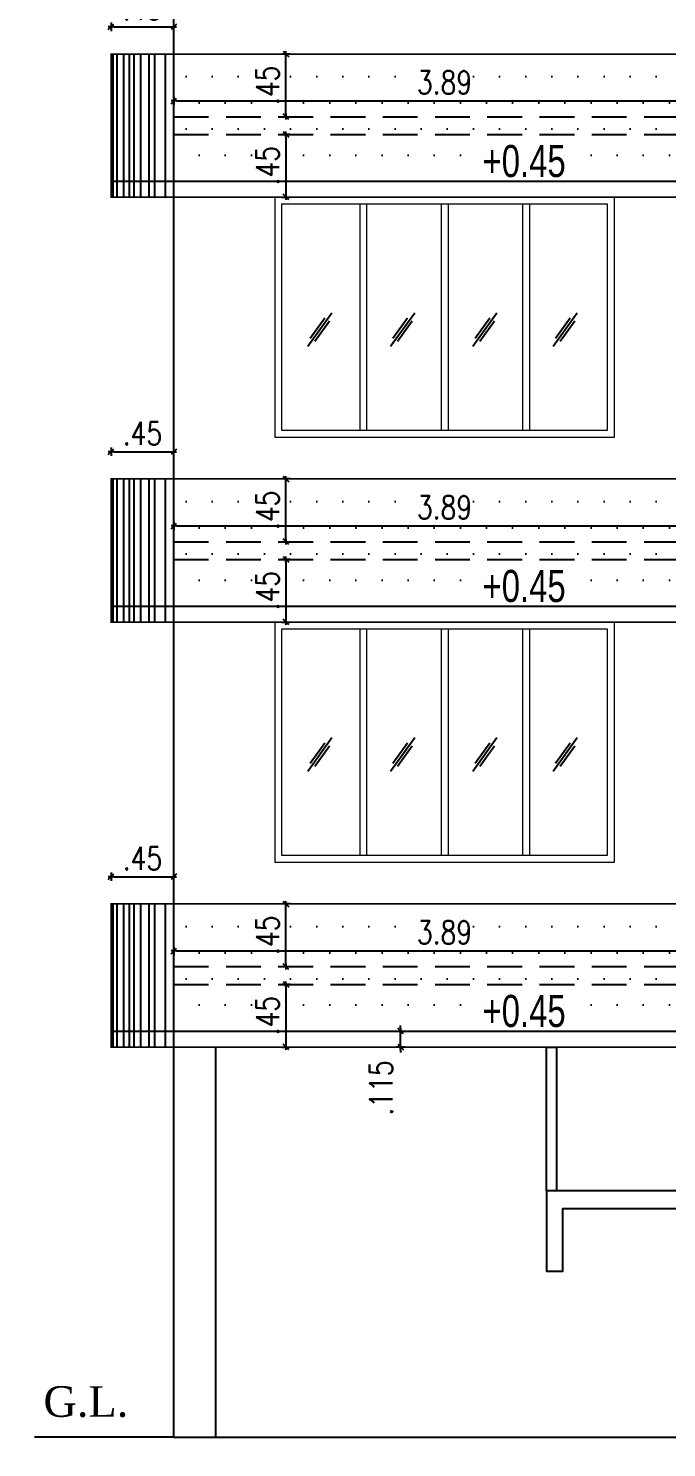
# Model space of a CAD drawing. Header units: inches. Extents: x 14331 to 14549, y 2557 to 2714.
# Drawn here: x 14361.4 to 14365.98, y 2650.54 to 2660.72 of the extents above; entities that cross this region are included whole.
import ezdxf
from ezdxf.enums import TextEntityAlignment as Align

# ---------------------------------------------------------------- set-up
doc = ezdxf.new("R2010")
doc.units = ezdxf.units.IN
doc.header["$LTSCALE"] = 0.25
doc.header["$MEASUREMENT"] = 0
doc.header["$PDMODE"] = 35
doc.linetypes.add('1', pattern=[0])
doc.linetypes.add('DASHEDX2', pattern=[1.5, 1, -0.5])
for name, color, linetype in [('dim-details', 7, 'Continuous'), ('ELE.PROJ.', 1, 'Continuous'), ('GLASS WINDOW', 251, '1'), ('hatch', 251, 'Continuous'), ('proj-internal', 1, 'DASHEDX2'), ('Stair', 34, 'Continuous'), ('text-large', 7, 'Continuous'), ('wall', 7, 'Continuous'), ('WORK TEX', 6, 'Continuous'), ('WORKING DIM', 7, 'Continuous')]:
    doc.layers.add(name, color=color, linetype=linetype)
doc.layers.add('WINDOW', color=106, linetype='Continuous', lineweight=13)
doc.styles.add('ARIAL', font='TIMES_0.TTF')
doc.styles.add('ARL', font='swisscl_0.ttf')
doc.styles.add('romans', font='romans.shx', dxfattribs={"width": 0.8})
doc.dimstyles.new('121', dxfattribs={"dimscale": 0.1, "dimtxt": 1.65, "dimasz": 0.2, "dimexe": 0.03125, "dimexo": 0.25, "dimgap": 0.5, "dimtad": 1, "dimzin": 4, "dimdsep": 46, "dimtxsty": 'romans', "dimblk1": 'MINITICK', "dimblk2": 'MINITICK', "dimsah": 1, "dimcen": 1, "dimse1": 1, "dimse2": 1, "dimclrd": 252, "dimclre": 256, "dimclrt": 7, "dimadec": 3, "dimazin": 0, "dimtfac": 0.8, "dimtix": 1, "dimtmove": 2, "dimatfit": 3, "dimfxl": 0, "dimtolj": 1, "dimtzin": 3, "dimarcsym": 0})
doc.dimstyles.new('minitick-100', dxfattribs={"dimscale": 0.1, "dimtxt": 2, "dimasz": 0.75, "dimexe": 0.03125, "dimexo": 0.25, "dimgap": 0.5, "dimtad": 1, "dimzin": 4, "dimdsep": 46, "dimtxsty": 'romans', "dimblk1": 'MINITICK', "dimblk2": 'MINITICK', "dimsah": 1, "dimcen": 1, "dimse1": 1, "dimse2": 1, "dimclrd": 252, "dimclre": 256, "dimclrt": 256, "dimadec": 3, "dimazin": 0, "dimtfac": 0.8, "dimtix": 1, "dimtmove": 2, "dimatfit": 3, "dimfxl": 0, "dimtolj": 1, "dimtzin": 3, "dimarcsym": 0})

# ---------------------------------------------------------------- blocks, each defined once
blk = doc.blocks.new('MINITICK')
at = {"color": 7}
for p, q in [((0, -1.5), (0, 1.5)), ((1, 1), (-1, -1)), ((-1, 0), (1, 0))]:
    blk.add_line(p, q, dxfattribs=at)
blk = doc.blocks.new('*D1069')
at = {"layer": 'Defpoints', "color": 0, "transparency": 16777216}
for p in [(14362.448, 2654.632), (14361.998, 2654.437), (14362.448, 2654.437)]:
    blk.add_point(p, dxfattribs=at)
at = {"layer": 'WORKING DIM', "color": 252, "lineweight": -2, "transparency": 16777216}
blk.add_line((14362.018, 2654.632), (14362.428, 2654.632), dxfattribs=at)
at = {"layer": 'WORKING DIM', "color": 252, "lineweight": -2, "transparency": 16777216, "xscale": 0.02, "yscale": 0.02, "zscale": 0.02, "rotation": 180}
blk.add_blockref('MINITICK', (14361.998, 2654.632), dxfattribs=at)
at = {"layer": 'WORKING DIM', "color": 252, "lineweight": -2, "transparency": 16777216, "xscale": 0.02, "yscale": 0.02, "zscale": 0.02}
blk.add_blockref('MINITICK', (14362.448, 2654.632), dxfattribs=at)
at = {"layer": 'WORKING DIM', "color": 7, "transparency": 16777216, "insert": (14362.223, 2654.764), "char_height": 0.165, "attachment_point": 5, "style": 'romans'}
blk.add_mtext('\\A1;.45', dxfattribs=at)
blk = doc.blocks.new('*D1071')
at = {"layer": 'Defpoints', "color": 0, "transparency": 16777216}
for p in [(14362.448, 2657.682), (14361.998, 2657.487), (14362.448, 2657.487)]:
    blk.add_point(p, dxfattribs=at)
at = {"layer": 'WORKING DIM', "color": 252, "lineweight": -2, "transparency": 16777216}
blk.add_line((14362.018, 2657.682), (14362.428, 2657.682), dxfattribs=at)
at = {"layer": 'WORKING DIM', "color": 252, "lineweight": -2, "transparency": 16777216, "xscale": 0.02, "yscale": 0.02, "zscale": 0.02, "rotation": 180}
blk.add_blockref('MINITICK', (14361.998, 2657.682), dxfattribs=at)
at = {"layer": 'WORKING DIM', "color": 252, "lineweight": -2, "transparency": 16777216, "xscale": 0.02, "yscale": 0.02, "zscale": 0.02}
blk.add_blockref('MINITICK', (14362.448, 2657.682), dxfattribs=at)
at = {"layer": 'WORKING DIM', "color": 7, "transparency": 16777216, "insert": (14362.223, 2657.814), "char_height": 0.165, "attachment_point": 5, "style": 'romans'}
blk.add_mtext('\\A1;.45', dxfattribs=at)
blk = doc.blocks.new('*D1073')
at = {"layer": 'Defpoints', "color": 0, "transparency": 16777216}
for p in [(14362.448, 2660.732), (14361.998, 2660.537), (14362.448, 2660.537)]:
    blk.add_point(p, dxfattribs=at)
at = {"layer": 'WORKING DIM', "color": 252, "lineweight": -2, "transparency": 16777216}
blk.add_line((14362.018, 2660.732), (14362.428, 2660.732), dxfattribs=at)
at = {"layer": 'WORKING DIM', "color": 252, "lineweight": -2, "transparency": 16777216, "xscale": 0.02, "yscale": 0.02, "zscale": 0.02, "rotation": 180}
blk.add_blockref('MINITICK', (14361.998, 2660.732), dxfattribs=at)
at = {"layer": 'WORKING DIM', "color": 252, "lineweight": -2, "transparency": 16777216, "xscale": 0.02, "yscale": 0.02, "zscale": 0.02}
blk.add_blockref('MINITICK', (14362.448, 2660.732), dxfattribs=at)
at = {"layer": 'WORKING DIM', "color": 7, "transparency": 16777216, "insert": (14362.223, 2660.864), "char_height": 0.165, "attachment_point": 5, "style": 'romans'}
blk.add_mtext('\\A1;.45', dxfattribs=at)
blk = doc.blocks.new('*D1095')
at = {"layer": 'Defpoints', "color": 0, "transparency": 16777216}
for p in [(14363.032, 2654.437), (14363.253, 2654.437), (14363.032, 2653.987)]:
    blk.add_point(p, dxfattribs=at)
at = {"layer": 'WORKING DIM', "color": 252, "lineweight": -2, "transparency": 16777216}
blk.add_line((14363.253, 2654.007), (14363.253, 2654.417), dxfattribs=at)
at = {"layer": 'WORKING DIM', "color": 252, "lineweight": -2, "transparency": 16777216, "xscale": 0.02, "yscale": 0.02, "zscale": 0.02}
for p, rotation in [((14363.253, 2654.437), 90), ((14363.253, 2653.987), 270)]:
    blk.add_blockref('MINITICK', p, dxfattribs=dict(at, rotation=rotation))
at = {"layer": 'WORKING DIM', "color": 7, "transparency": 16777216, "insert": (14363.121, 2654.212), "char_height": 0.165, "attachment_point": 5, "rotation": 90, "style": 'romans'}
blk.add_mtext('\\A1;.45', dxfattribs=at)
blk = doc.blocks.new('*D1096')
at = {"layer": 'Defpoints', "color": 0, "transparency": 16777216}
for p in [(14363.544, 2653.86), (14363.253, 2653.41), (14363.544, 2653.41)]:
    blk.add_point(p, dxfattribs=at)
at = {"layer": 'WORKING DIM', "color": 252, "lineweight": -2, "transparency": 16777216}
blk.add_line((14363.253, 2653.84), (14363.253, 2653.43), dxfattribs=at)
at = {"layer": 'WORKING DIM', "color": 252, "lineweight": -2, "transparency": 16777216, "xscale": 0.02, "yscale": 0.02, "zscale": 0.02}
for p, rotation in [((14363.253, 2653.86), 90), ((14363.253, 2653.41), 270)]:
    blk.add_blockref('MINITICK', p, dxfattribs=dict(at, rotation=rotation))
at = {"layer": 'WORKING DIM', "color": 7, "transparency": 16777216, "insert": (14363.121, 2653.635), "char_height": 0.165, "attachment_point": 5, "rotation": 90, "style": 'romans'}
blk.add_mtext('\\A1;.45', dxfattribs=at)
blk = doc.blocks.new('*D1099')
at = {"layer": 'Defpoints', "color": 0, "transparency": 16777216}
for p in [(14362.448, 2654.505), (14366.335, 2654.437), (14366.335, 2654.1)]:
    blk.add_point(p, dxfattribs=at)
at = {"layer": 'WORKING DIM', "color": 252, "lineweight": -2, "transparency": 16777216}
blk.add_line((14362.468, 2654.1), (14366.315, 2654.1), dxfattribs=at)
at = {"layer": 'WORKING DIM', "color": 252, "lineweight": -2, "transparency": 16777216, "xscale": 0.02, "yscale": 0.02, "zscale": 0.02, "rotation": 180}
blk.add_blockref('MINITICK', (14362.448, 2654.1), dxfattribs=at)
at = {"layer": 'WORKING DIM', "color": 252, "lineweight": -2, "transparency": 16777216, "xscale": 0.02, "yscale": 0.02, "zscale": 0.02}
blk.add_blockref('MINITICK', (14366.335, 2654.1), dxfattribs=at)
at = {"layer": 'WORKING DIM', "color": 7, "transparency": 16777216, "insert": (14364.391, 2654.233), "char_height": 0.165, "attachment_point": 5, "style": 'romans'}
blk.add_mtext('\\A1;3.89', dxfattribs=at)
blk = doc.blocks.new('*D1109')
at = {"layer": 'Defpoints', "color": 0, "transparency": 16777216}
for p in [(14363.032, 2657.487), (14363.253, 2657.487), (14363.032, 2657.037)]:
    blk.add_point(p, dxfattribs=at)
at = {"layer": 'WORKING DIM', "color": 252, "lineweight": -2, "transparency": 16777216}
blk.add_line((14363.253, 2657.057), (14363.253, 2657.467), dxfattribs=at)
at = {"layer": 'WORKING DIM', "color": 252, "lineweight": -2, "transparency": 16777216, "xscale": 0.02, "yscale": 0.02, "zscale": 0.02}
for p, rotation in [((14363.253, 2657.487), 90), ((14363.253, 2657.037), 270)]:
    blk.add_blockref('MINITICK', p, dxfattribs=dict(at, rotation=rotation))
at = {"layer": 'WORKING DIM', "color": 7, "transparency": 16777216, "insert": (14363.121, 2657.262), "char_height": 0.165, "attachment_point": 5, "rotation": 90, "style": 'romans'}
blk.add_mtext('\\A1;.45', dxfattribs=at)
blk = doc.blocks.new('*D1106')
at = {"layer": 'Defpoints', "color": 0, "transparency": 16777216}
for p in [(14363.544, 2656.91), (14363.253, 2656.46), (14363.544, 2656.46)]:
    blk.add_point(p, dxfattribs=at)
at = {"layer": 'WORKING DIM', "color": 252, "lineweight": -2, "transparency": 16777216}
blk.add_line((14363.253, 2656.89), (14363.253, 2656.48), dxfattribs=at)
at = {"layer": 'WORKING DIM', "color": 252, "lineweight": -2, "transparency": 16777216, "xscale": 0.02, "yscale": 0.02, "zscale": 0.02}
for p, rotation in [((14363.253, 2656.91), 90), ((14363.253, 2656.46), 270)]:
    blk.add_blockref('MINITICK', p, dxfattribs=dict(at, rotation=rotation))
at = {"layer": 'WORKING DIM', "color": 7, "transparency": 16777216, "insert": (14363.121, 2656.685), "char_height": 0.165, "attachment_point": 5, "rotation": 90, "style": 'romans'}
blk.add_mtext('\\A1;.45', dxfattribs=at)
blk = doc.blocks.new('*D1107')
at = {"layer": 'Defpoints', "color": 0, "transparency": 16777216}
for p in [(14362.448, 2657.555), (14366.335, 2657.487), (14366.335, 2657.15)]:
    blk.add_point(p, dxfattribs=at)
at = {"layer": 'WORKING DIM', "color": 252, "lineweight": -2, "transparency": 16777216}
blk.add_line((14362.468, 2657.15), (14366.315, 2657.15), dxfattribs=at)
at = {"layer": 'WORKING DIM', "color": 252, "lineweight": -2, "transparency": 16777216, "xscale": 0.02, "yscale": 0.02, "zscale": 0.02, "rotation": 180}
blk.add_blockref('MINITICK', (14362.448, 2657.15), dxfattribs=at)
at = {"layer": 'WORKING DIM', "color": 252, "lineweight": -2, "transparency": 16777216, "xscale": 0.02, "yscale": 0.02, "zscale": 0.02}
blk.add_blockref('MINITICK', (14366.335, 2657.15), dxfattribs=at)
at = {"layer": 'WORKING DIM', "color": 7, "transparency": 16777216, "insert": (14364.391, 2657.283), "char_height": 0.165, "attachment_point": 5, "style": 'romans'}
blk.add_mtext('\\A1;3.89', dxfattribs=at)
blk = doc.blocks.new('*D1119')
at = {"layer": 'Defpoints', "color": 0, "transparency": 16777216}
for p in [(14363.032, 2660.537), (14363.253, 2660.537), (14363.032, 2660.087)]:
    blk.add_point(p, dxfattribs=at)
at = {"layer": 'WORKING DIM', "color": 252, "lineweight": -2, "transparency": 16777216}
blk.add_line((14363.253, 2660.107), (14363.253, 2660.517), dxfattribs=at)
at = {"layer": 'WORKING DIM', "color": 252, "lineweight": -2, "transparency": 16777216, "xscale": 0.02, "yscale": 0.02, "zscale": 0.02}
for p, rotation in [((14363.253, 2660.537), 90), ((14363.253, 2660.087), 270)]:
    blk.add_blockref('MINITICK', p, dxfattribs=dict(at, rotation=rotation))
at = {"layer": 'WORKING DIM', "color": 7, "transparency": 16777216, "insert": (14363.121, 2660.312), "char_height": 0.165, "attachment_point": 5, "rotation": 90, "style": 'romans'}
blk.add_mtext('\\A1;.45', dxfattribs=at)
blk = doc.blocks.new('*D1116')
at = {"layer": 'Defpoints', "color": 0, "transparency": 16777216}
for p in [(14363.544, 2659.96), (14363.253, 2659.51), (14363.544, 2659.51)]:
    blk.add_point(p, dxfattribs=at)
at = {"layer": 'WORKING DIM', "color": 252, "lineweight": -2, "transparency": 16777216}
blk.add_line((14363.253, 2659.94), (14363.253, 2659.53), dxfattribs=at)
at = {"layer": 'WORKING DIM', "color": 252, "lineweight": -2, "transparency": 16777216, "xscale": 0.02, "yscale": 0.02, "zscale": 0.02}
for p, rotation in [((14363.253, 2659.96), 90), ((14363.253, 2659.51), 270)]:
    blk.add_blockref('MINITICK', p, dxfattribs=dict(at, rotation=rotation))
at = {"layer": 'WORKING DIM', "color": 7, "transparency": 16777216, "insert": (14363.121, 2659.735), "char_height": 0.165, "attachment_point": 5, "rotation": 90, "style": 'romans'}
blk.add_mtext('\\A1;.45', dxfattribs=at)
blk = doc.blocks.new('*D1117')
at = {"layer": 'Defpoints', "color": 0, "transparency": 16777216}
for p in [(14362.448, 2660.605), (14366.335, 2660.537), (14366.335, 2660.2)]:
    blk.add_point(p, dxfattribs=at)
at = {"layer": 'WORKING DIM', "color": 252, "lineweight": -2, "transparency": 16777216}
blk.add_line((14362.468, 2660.2), (14366.315, 2660.2), dxfattribs=at)
at = {"layer": 'WORKING DIM', "color": 252, "lineweight": -2, "transparency": 16777216, "xscale": 0.02, "yscale": 0.02, "zscale": 0.02, "rotation": 180}
blk.add_blockref('MINITICK', (14362.448, 2660.2), dxfattribs=at)
at = {"layer": 'WORKING DIM', "color": 252, "lineweight": -2, "transparency": 16777216, "xscale": 0.02, "yscale": 0.02, "zscale": 0.02}
blk.add_blockref('MINITICK', (14366.335, 2660.2), dxfattribs=at)
at = {"layer": 'WORKING DIM', "color": 7, "transparency": 16777216, "insert": (14364.391, 2660.333), "char_height": 0.165, "attachment_point": 5, "style": 'romans'}
blk.add_mtext('\\A1;3.89', dxfattribs=at)
blk = doc.blocks.new('*D1258')
at = {"layer": 'Defpoints', "color": 0, "transparency": 16777216}
for p in [(14360.91, 2653.987), (14362.544, 2653.987), (14362.448, 2650.61)]:
    blk.add_point(p, dxfattribs=at)
at = {"layer": 'dim-details', "color": 252, "lineweight": -2, "transparency": 16777216}
blk.add_line((14360.91, 2650.685), (14360.91, 2653.912), dxfattribs=at)
at = {"layer": 'dim-details', "color": 252, "lineweight": -2, "transparency": 16777216, "xscale": 0.07500000000000001, "yscale": 0.07500000000000001, "zscale": 0.07500000000000001}
for p, rotation in [((14360.91, 2653.987), 90), ((14360.91, 2650.61), 270)]:
    blk.add_blockref('MINITICK', p, dxfattribs=dict(at, rotation=rotation))
at = {"layer": 'dim-details', "transparency": 16777216, "insert": (14360.76, 2652.299), "char_height": 0.2, "attachment_point": 5, "rotation": 90, "style": 'romans'}
blk.add_mtext('\\A1;3.38', dxfattribs=at)
blk = doc.blocks.new('*D1259')
at = {"layer": 'Defpoints', "color": 0, "transparency": 16777216}
for p in [(14360.91, 2657.037), (14362.849, 2657.037), (14362.849, 2653.987)]:
    blk.add_point(p, dxfattribs=at)
at = {"layer": 'dim-details', "color": 252, "lineweight": -2, "transparency": 16777216}
blk.add_line((14360.91, 2654.062), (14360.91, 2656.962), dxfattribs=at)
at = {"layer": 'dim-details', "color": 252, "lineweight": -2, "transparency": 16777216, "xscale": 0.07500000000000001, "yscale": 0.07500000000000001, "zscale": 0.07500000000000001}
for p, rotation in [((14360.91, 2657.037), 90), ((14360.91, 2653.987), 270)]:
    blk.add_blockref('MINITICK', p, dxfattribs=dict(at, rotation=rotation))
at = {"layer": 'dim-details', "transparency": 16777216, "insert": (14360.76, 2655.512), "char_height": 0.2, "attachment_point": 5, "rotation": 90, "style": 'romans'}
blk.add_mtext('\\A1;3.05', dxfattribs=at)
blk = doc.blocks.new('*D1260')
at = {"layer": 'Defpoints', "color": 0, "transparency": 16777216}
for p in [(14360.91, 2660.087), (14362.92, 2660.087), (14362.92, 2657.037)]:
    blk.add_point(p, dxfattribs=at)
at = {"layer": 'dim-details', "color": 252, "lineweight": -2, "transparency": 16777216}
blk.add_line((14360.91, 2657.112), (14360.91, 2660.012), dxfattribs=at)
at = {"layer": 'dim-details', "color": 252, "lineweight": -2, "transparency": 16777216, "xscale": 0.07500000000000001, "yscale": 0.07500000000000001, "zscale": 0.07500000000000001}
for p, rotation in [((14360.91, 2660.087), 90), ((14360.91, 2657.037), 270)]:
    blk.add_blockref('MINITICK', p, dxfattribs=dict(at, rotation=rotation))
at = {"layer": 'dim-details', "transparency": 16777216, "insert": (14360.76, 2658.562), "char_height": 0.2, "attachment_point": 5, "rotation": 90, "style": 'romans'}
blk.add_mtext('\\A1;3.05', dxfattribs=at)
blk = doc.blocks.new('*D1261')
at = {"layer": 'Defpoints', "color": 0, "transparency": 16777216}
for p in [(14360.91, 2663.137), (14362.859, 2663.137), (14362.859, 2660.087)]:
    blk.add_point(p, dxfattribs=at)
at = {"layer": 'dim-details', "color": 252, "lineweight": -2, "transparency": 16777216}
blk.add_line((14360.91, 2660.162), (14360.91, 2663.062), dxfattribs=at)
at = {"layer": 'dim-details', "color": 252, "lineweight": -2, "transparency": 16777216, "xscale": 0.07500000000000001, "yscale": 0.07500000000000001, "zscale": 0.07500000000000001}
for p, rotation in [((14360.91, 2663.137), 90), ((14360.91, 2660.087), 270)]:
    blk.add_blockref('MINITICK', p, dxfattribs=dict(at, rotation=rotation))
at = {"layer": 'dim-details', "transparency": 16777216, "insert": (14360.76, 2661.612), "char_height": 0.2, "attachment_point": 5, "rotation": 90, "style": 'romans'}
blk.add_mtext('\\A1;3.05', dxfattribs=at)
blk = doc.blocks.new('*D1272')
at = {"layer": 'Defpoints', "color": 0, "transparency": 16777216}
for p in [(14360.226, 2690.587), (14363.497, 2690.587), (14361.948, 2650.61)]:
    blk.add_point(p, dxfattribs=at)
at = {"layer": 'dim-details', "color": 252, "lineweight": -2, "transparency": 16777216}
blk.add_line((14360.226, 2650.685), (14360.226, 2690.512), dxfattribs=at)
at = {"layer": 'dim-details', "color": 252, "lineweight": -2, "transparency": 16777216, "xscale": 0.07500000000000001, "yscale": 0.07500000000000001, "zscale": 0.07500000000000001}
for p, rotation in [((14360.226, 2690.587), 90), ((14360.226, 2650.61), 270)]:
    blk.add_blockref('MINITICK', p, dxfattribs=dict(at, rotation=rotation))
at = {"layer": 'dim-details', "transparency": 16777216, "insert": (14360.076, 2670.599), "char_height": 0.2, "attachment_point": 5, "rotation": 90, "style": 'romans'}
blk.add_mtext('\\A1;39.98', dxfattribs=at)
blk = doc.blocks.new('*D1278')
at = {"layer": 'Defpoints', "color": 0, "transparency": 16777216}
for p in [(14364.076, 2653.525), (14364.275, 2653.525), (14364.275, 2653.41)]:
    blk.add_point(p, dxfattribs=at)
at = {"layer": 'WORKING DIM', "color": 252, "lineweight": -2, "transparency": 16777216}
for p, q in [((14364.076, 2653.545), (14364.076, 2653.565)), ((14364.076, 2653.41), (14364.076, 2653.525)), ((14364.076, 2653.39), (14364.076, 2653.37))]:
    blk.add_line(p, q, dxfattribs=at)
at = {"layer": 'WORKING DIM', "color": 252, "lineweight": -2, "transparency": 16777216, "xscale": 0.02, "yscale": 0.02, "zscale": 0.02}
for p, rotation in [((14364.076, 2653.525), 270), ((14364.076, 2653.41), 90)]:
    blk.add_blockref('MINITICK', p, dxfattribs=dict(at, rotation=rotation))
at = {"layer": 'WORKING DIM', "color": 7, "transparency": 16777216, "insert": (14363.936, 2653.116), "char_height": 0.165, "attachment_point": 5, "rotation": 90, "style": 'romans'}
blk.add_mtext('\\A1;.115', dxfattribs=at)

msp = doc.modelspace()

# ---------------------------------------------------------------- hatches: boundary and pattern name
at = {"layer": 'hatch', "true_color": 0xc7b399}
h = msp.add_hatch(dxfattribs=at)
h.set_pattern_fill('DOTS', color=253, scale=3)
h.set_pattern_definition([(0, (-249.33901, 23.37428), (0.09375, 0.1875), [0, -0.1875])])
h.paths.add_polyline_path([(14366.335, 2660.537), (14362.448, 2660.537), (14362.448, 2659.51), (14372.433, 2659.51), (14372.433, 2660.087)])
h = msp.add_hatch(dxfattribs=at)
h.set_pattern_fill('DOTS', color=253, scale=3)
h.set_pattern_definition([(0, (-249.33901, 20.32428), (0.09375, 0.1875), [0, -0.1875])])
h.paths.add_polyline_path([(14366.335, 2657.487), (14362.448, 2657.487), (14362.448, 2656.46), (14372.433, 2656.46), (14372.433, 2657.037)])
h = msp.add_hatch(dxfattribs=at)
h.set_pattern_fill('DOTS', color=253, scale=3)
h.set_pattern_definition([(0, (-249.33901, 17.27428), (0.09375, 0.1875), [0, -0.1875])])
h.paths.add_polyline_path([(14366.335, 2654.437), (14362.448, 2654.437), (14362.448, 2653.41), (14372.433, 2653.41), (14372.433, 2653.987)])

# ---------------------------------------------------------------- linework, layer by layer
at = {"layer": 'ELE.PROJ.', "color": 8}
for p, q in [((14362.01, 2660.537), (14362.01, 2659.506)), ((14362.039, 2660.537), (14362.039, 2659.506)), ((14362.087, 2660.537), (14362.087, 2659.506)), ((14362.128, 2660.537), (14362.128, 2659.506)), ((14362.162, 2660.537), (14362.162, 2659.506)), ((14362.208, 2660.537), (14362.208, 2659.506)), ((14362.269, 2660.537), (14362.269, 2659.506)), ((14362.309, 2660.537), (14362.309, 2659.506)), ((14362.387, 2660.537), (14362.387, 2659.506)), ((14362.01, 2657.487), (14362.01, 2656.456)), ((14362.039, 2657.487), (14362.039, 2656.456)), ((14362.087, 2657.487), (14362.087, 2656.456)), ((14362.128, 2657.487), (14362.128, 2656.456)), ((14362.162, 2657.487), (14362.162, 2656.456)), ((14362.208, 2657.487), (14362.208, 2656.456)), ((14362.269, 2657.487), (14362.269, 2656.456)), ((14362.309, 2657.487), (14362.309, 2656.456)), ((14362.387, 2657.487), (14362.387, 2656.456)), ((14362.01, 2654.437), (14362.01, 2653.406)), ((14362.039, 2654.437), (14362.039, 2653.406)), ((14362.087, 2654.437), (14362.087, 2653.406)), ((14362.128, 2654.437), (14362.128, 2653.406)), ((14362.162, 2654.437), (14362.162, 2653.406)), ((14362.208, 2654.437), (14362.208, 2653.406)), ((14362.269, 2654.437), (14362.269, 2653.406)), ((14362.309, 2654.437), (14362.309, 2653.406)), ((14362.387, 2654.437), (14362.387, 2653.406))]:
    msp.add_line(p, q, dxfattribs=at)
at = {"layer": 'ELE.PROJ.'}
for p, q in [((14361.998, 2659.625), (14372.433, 2659.625)), ((14361.998, 2656.575), (14372.433, 2656.575)), ((14361.998, 2653.525), (14372.433, 2653.525))]:
    msp.add_line(p, q, dxfattribs=at)
at = {"layer": 'ELE.PROJ.', "const_width": 0.012}
for points in [[(14361.998, 2660.537), (14366.335, 2660.537), (14372.433, 2660.087), (14372.433, 2659.51), (14361.998, 2659.51)], [(14361.998, 2657.487), (14366.335, 2657.487), (14372.433, 2657.037), (14372.433, 2656.46), (14361.998, 2656.46)], [(14361.998, 2654.437), (14366.335, 2654.437), (14372.433, 2653.987), (14372.433, 2653.41), (14361.998, 2653.41)]]:
    msp.add_lwpolyline(points, close=True, dxfattribs=at)
at = {"layer": 'GLASS WINDOW', "color": 4, "ltscale": 200}
for p, q in [((14363.583, 2658.678), (14363.409, 2658.437)), ((14363.532, 2658.642), (14363.427, 2658.496)), ((14363.565, 2658.619), (14363.46, 2658.473)), ((14364.177, 2658.678), (14364.003, 2658.437)), ((14364.126, 2658.642), (14364.021, 2658.496)), ((14364.159, 2658.619), (14364.054, 2658.473)), ((14364.767, 2658.678), (14364.593, 2658.437)), ((14364.716, 2658.642), (14364.611, 2658.496)), ((14364.749, 2658.619), (14364.644, 2658.473)), ((14365.344, 2658.678), (14365.17, 2658.437)), ((14365.293, 2658.642), (14365.188, 2658.496)), ((14365.326, 2658.619), (14365.221, 2658.473)), ((14363.583, 2655.628), (14363.409, 2655.387)), ((14363.532, 2655.592), (14363.427, 2655.446)), ((14363.565, 2655.569), (14363.46, 2655.423)), ((14364.177, 2655.628), (14364.003, 2655.387)), ((14364.126, 2655.592), (14364.021, 2655.446)), ((14364.159, 2655.569), (14364.054, 2655.423)), ((14364.767, 2655.628), (14364.593, 2655.387)), ((14364.716, 2655.592), (14364.611, 2655.446)), ((14364.749, 2655.569), (14364.644, 2655.423)), ((14365.344, 2655.628), (14365.17, 2655.387)), ((14365.293, 2655.592), (14365.188, 2655.446)), ((14365.326, 2655.569), (14365.221, 2655.423))]:
    msp.add_line(p, q, dxfattribs=at)
at = {"layer": 'proj-internal', "color": 251}
for p, q in [((14362.448, 2660.087), (14384.285, 2660.087)), ((14362.448, 2659.96), (14384.285, 2659.96)), ((14362.448, 2657.037), (14384.285, 2657.037)), ((14362.448, 2656.91), (14384.285, 2656.91)), ((14362.448, 2653.987), (14384.285, 2653.987)), ((14362.448, 2653.86), (14384.285, 2653.86))]:
    msp.add_line(p, q, dxfattribs=at)
at = {"layer": 'Stair', "ltscale": 10}
msp.add_lwpolyline([(14367.128, 2652.379), (14365.124, 2652.379), (14365.124, 2652.252), (14365.124, 2651.802), (14365.239, 2651.802), (14365.239, 2652.252), (14366.796, 2652.252)], dxfattribs=at)
at = {"layer": 'wall'}
for p, q in [((14362.448, 2650.61), (14362.448, 2691.737)), ((14362.748, 2653.41), (14362.748, 2650.61)), ((14365.124, 2652.379), (14365.124, 2653.41)), ((14365.124, 2653.41), (14365.194, 2653.41)), ((14365.194, 2653.41), (14365.194, 2652.379)), ((14362.448, 2650.61), (14361.448, 2650.61)), ((14362.448, 2650.61), (14384.285, 2650.61))]:
    msp.add_line(p, q, dxfattribs=at)
at = {"layer": 'WINDOW'}
for p, q in [((14363.782, 2659.46), (14363.782, 2657.837)), ((14363.832, 2659.46), (14363.832, 2657.837)), ((14364.366, 2659.46), (14364.366, 2657.837)), ((14364.416, 2659.46), (14364.416, 2657.837)), ((14364.951, 2659.46), (14364.951, 2657.837)), ((14365.001, 2659.46), (14365.001, 2657.837)), ((14363.782, 2656.41), (14363.782, 2654.787)), ((14363.832, 2656.41), (14363.832, 2654.787)), ((14364.366, 2656.41), (14364.366, 2654.787)), ((14364.416, 2656.41), (14364.416, 2654.787)), ((14364.951, 2656.41), (14364.951, 2654.787)), ((14365.001, 2656.41), (14365.001, 2654.787))]:
    msp.add_line(p, q, dxfattribs=at)
for points in [[(14363.172, 2657.787), (14365.611, 2657.787), (14365.611, 2659.51), (14363.172, 2659.51)], [(14363.222, 2657.837), (14365.561, 2657.837), (14365.561, 2659.46), (14363.222, 2659.46)], [(14363.172, 2654.737), (14365.611, 2654.737), (14365.611, 2656.46), (14363.172, 2656.46)], [(14363.222, 2654.787), (14365.561, 2654.787), (14365.561, 2656.41), (14363.222, 2656.41)]]:
    msp.add_lwpolyline(points, close=True, dxfattribs=at)

# ---------------------------------------------------------------- texts
at = {"layer": 'text-large', "style": 'ARIAL'}
msp.add_text('G.L.', height=0.22, dxfattribs=at).set_placement((14361.817, 2650.866), align=Align.MIDDLE_CENTER)
at = {"layer": 'WORK TEX', "color": 7, "style": 'ARL'}
for p in [(14364.995, 2659.769), (14364.995, 2656.719), (14364.995, 2653.669)]:
    msp.add_text('+0.45 ', height=0.23, dxfattribs=at).set_placement(p, align=Align.MIDDLE_CENTER)

# ---------------------------------------------------------------- dimensions: what is measured, and where the dimension line sits
at = {"layer": 'dim-details'}
for base, p1, p2, picture, middle in [((14360.226, 2690.587), (14361.948, 2650.61), (14363.497, 2690.587), '*D1272', (14360.076, 2670.599)), ((14360.91, 2663.137), (14362.859, 2660.087), (14362.859, 2663.137), '*D1261', (14360.76, 2661.612)), ((14360.91, 2660.087), (14362.92, 2657.037), (14362.92, 2660.087), '*D1260', (14360.76, 2658.562)), ((14360.91, 2657.037), (14362.849, 2653.987), (14362.849, 2657.037), '*D1259', (14360.76, 2655.512)), ((14360.91, 2653.987), (14362.448, 2650.61), (14362.544, 2653.987), '*D1258', (14360.76, 2652.299))]:
    dim = msp.add_linear_dim(base=base, p1=p1, p2=p2, angle=90, dimstyle='minitick-100', dxfattribs=at)
    dim.commit()
    dim.dimension.update_dxf_attribs({"geometry": picture, "text_midpoint": middle})
at = {"layer": 'WORKING DIM'}
for base, p1, p2, picture, middle in [((14362.448, 2660.732), (14361.998, 2660.537), (14362.448, 2660.537), '*D1073', (14362.223, 2660.864)), ((14366.335, 2660.2), (14362.448, 2660.605), (14366.335, 2660.537), '*D1117', (14364.391, 2660.333)), ((14362.448, 2657.682), (14361.998, 2657.487), (14362.448, 2657.487), '*D1071', (14362.223, 2657.814)), ((14366.335, 2657.15), (14362.448, 2657.555), (14366.335, 2657.487), '*D1107', (14364.391, 2657.283)), ((14362.448, 2654.632), (14361.998, 2654.437), (14362.448, 2654.437), '*D1069', (14362.223, 2654.764)), ((14366.335, 2654.1), (14362.448, 2654.505), (14366.335, 2654.437), '*D1099', (14364.391, 2654.233))]:
    dim = msp.add_linear_dim(base=base, p1=p1, p2=p2, dimstyle='121', override={"dimfxl": 0.18, "dimfxlon": 1}, dxfattribs=at)
    dim.commit()
    dim.dimension.update_dxf_attribs({"geometry": picture, "text_midpoint": middle})
for base, p1, p2, picture, middle in [((14363.253, 2660.537), (14363.032, 2660.087), (14363.032, 2660.537), '*D1119', (14363.121, 2660.312)), ((14363.253, 2659.51), (14363.544, 2659.96), (14363.544, 2659.51), '*D1116', (14363.121, 2659.735)), ((14363.253, 2657.487), (14363.032, 2657.037), (14363.032, 2657.487), '*D1109', (14363.121, 2657.262)), ((14363.253, 2656.46), (14363.544, 2656.91), (14363.544, 2656.46), '*D1106', (14363.121, 2656.685)), ((14363.253, 2654.437), (14363.032, 2653.987), (14363.032, 2654.437), '*D1095', (14363.121, 2654.212)), ((14363.253, 2653.41), (14363.544, 2653.86), (14363.544, 2653.41), '*D1096', (14363.121, 2653.635))]:
    dim = msp.add_linear_dim(base=base, p1=p1, p2=p2, angle=90, dimstyle='121', override={"dimfxl": 0.18, "dimfxlon": 1}, dxfattribs=at)
    dim.commit()
    dim.dimension.update_dxf_attribs({"geometry": picture, "text_midpoint": middle})
dim = msp.add_linear_dim(base=(14364.076, 2653.525), p1=(14364.275, 2653.41), p2=(14364.275, 2653.525), angle=90, text='.115', dimstyle='121', override={"dimfxl": 0.18, "dimfxlon": 1}, dxfattribs=at)
dim.commit()
dim.dimension.update_dxf_attribs({"geometry": '*D1278', "text_midpoint": (14363.936, 2653.116), "dimtype": 160})

doc.saveas('drawing.dxf')
